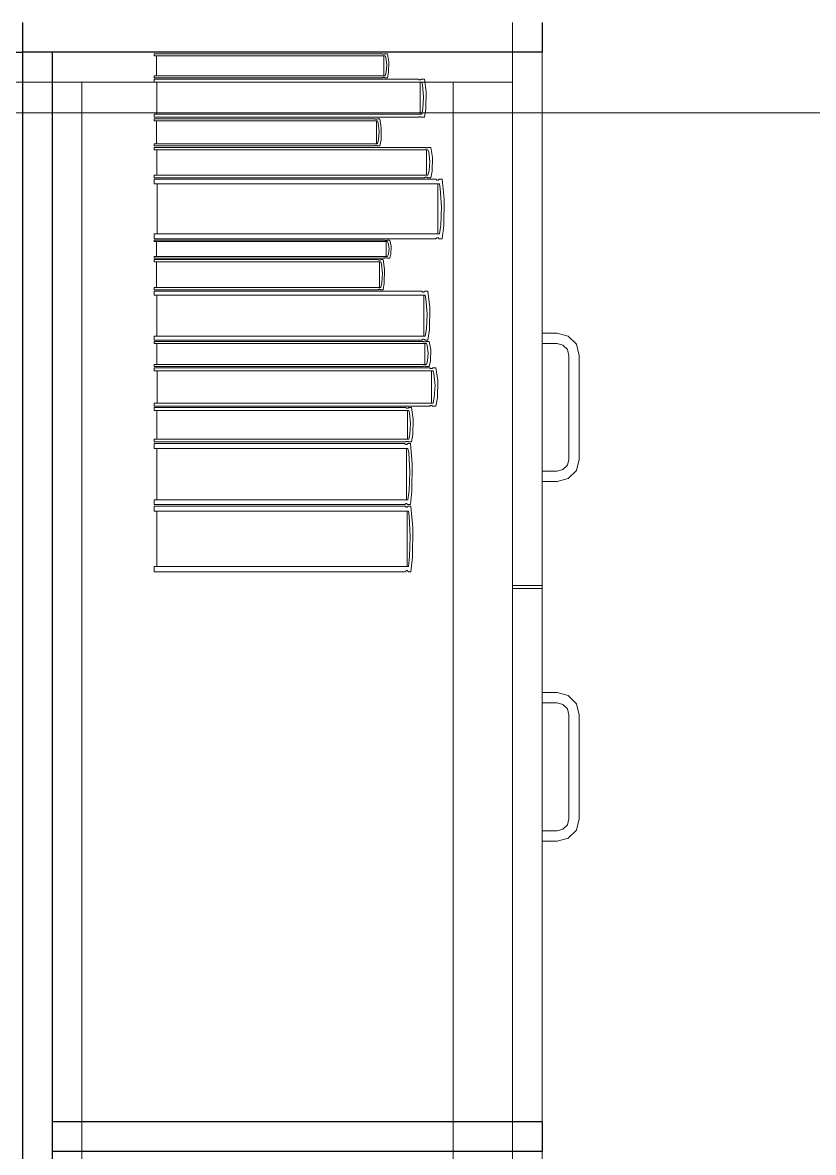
# Model space of a CAD drawing. Header units: inches. Extents: x -38 to 5698, y -33 to 92.
# Drawn here: x 105.21 to 105.743, y 20.2 to 20.961 of the extents above; entities that cross this region are included whole.
import ezdxf

# ---------------------------------------------------------------- set-up
doc = ezdxf.new("R2010")
doc.units = ezdxf.units.IN
doc.header["$MEASUREMENT"] = 0
doc.set_wipeout_variables(frame=1)
doc.linetypes.add('Punto & Raya', pattern=[0.65, 0.5, -0.075, 0, -0.075])
doc.linetypes.add('Wipeout_Contour', pattern=[1, 0, -1])
doc.layers.add('02 _ ARQ _ ALB _ Ejes Generales', color=7, linetype='Continuous')
doc.layers.add('Interior - Mobiliario', color=7, linetype='Continuous')

msp = doc.modelspace()

# ---------------------------------------------------------------- linework, layer by layer
at = {"layer": '02 _ ARQ _ ALB _ Ejes Generales', "color": 252, "linetype": 'Punto & Raya', "lineweight": 13}
msp.add_line((105.27491, 20.9), (106.27491, 20.9), dxfattribs=at)
at = {"layer": 'Interior - Mobiliario', "color": 175, "linetype": 'Continuous', "lineweight": 13}
for p, q in [((105.23026, 20.94074), (105.23026, 19.48074)), ((105.54026, 20.94074), (105.23026, 20.94074)), ((105.54026, 19.48074), (105.54026, 20.94074)), ((105.45552, 20.93228), (105.45512, 20.92732)), ((105.45683, 20.92715), (105.45702, 20.93436)), ((105.4544, 20.92491), (105.29892, 20.92491)), ((105.29892, 20.92491), (105.29892, 20.92362)), ((105.29892, 20.92362), (105.45252, 20.92362)), ((105.47691, 20.92262), (105.29892, 20.92262)), ((105.29892, 20.92262), (105.29892, 20.92057)), ((105.45252, 20.92362), (105.45265, 20.92371)), ((105.45265, 20.92371), (105.45285, 20.9238)), ((105.45285, 20.9238), (105.45307, 20.92386)), ((105.45307, 20.92386), (105.4533, 20.92389)), ((105.4533, 20.92389), (105.45353, 20.92388)), ((105.45353, 20.92388), (105.45376, 20.92385)), ((105.45376, 20.92385), (105.45398, 20.92378)), ((105.45398, 20.92378), (105.45418, 20.92368)), ((105.45418, 20.92368), (105.45426, 20.92362)), ((105.45426, 20.92362), (105.45597, 20.92362)), ((105.45512, 20.92732), (105.4544, 20.92491)), ((105.45597, 20.92362), (105.45683, 20.92715)), ((105.47701, 20.92252), (105.47691, 20.92262)), ((105.47724, 20.92236), (105.47701, 20.92252)), ((105.47749, 20.92226), (105.47724, 20.92236)), ((105.47775, 20.9222), (105.47749, 20.92226)), ((105.47802, 20.92219), (105.47775, 20.9222)), ((105.47829, 20.92224), (105.47802, 20.92219)), ((105.47854, 20.92234), (105.47829, 20.92224)), ((105.47878, 20.92248), (105.47854, 20.92234)), ((105.47893, 20.92262), (105.47878, 20.92248)), ((105.4809, 20.92262), (105.47893, 20.92262)), ((105.48213, 20.91406), (105.4809, 20.92262)), ((105.50026, 20.92074), (105.25026, 20.92074)), ((105.29892, 20.92057), (105.47908, 20.92057)), ((105.30074, 20.92057), (105.30074, 20.89902)), ((105.47817, 20.89902), (105.47817, 20.92057)), ((105.47908, 20.92057), (105.47962, 20.91862)), ((105.47962, 20.91862), (105.48038, 20.91076)), ((105.4819, 20.90259), (105.48213, 20.91406)), ((105.54026, 20.92074), (105.50026, 20.92074)), ((105.48038, 20.91076), (105.47992, 20.90286)), ((105.47908, 20.89902), (105.29892, 20.89902)), ((105.29892, 20.89902), (105.29892, 20.89697)), ((105.47992, 20.90286), (105.47908, 20.89902)), ((105.4809, 20.89697), (105.4819, 20.90259)), ((105.29892, 20.89697), (105.47691, 20.89697)), ((105.44753, 20.89597), (105.29892, 20.89597)), ((105.29892, 20.89597), (105.29892, 20.89451)), ((105.29892, 20.89451), (105.44935, 20.89451)), ((105.30044, 20.89451), (105.30044, 20.87923)), ((105.44762, 20.8959), (105.44753, 20.89597)), ((105.44781, 20.89578), (105.44762, 20.8959)), ((105.44802, 20.89571), (105.44781, 20.89578)), ((105.44824, 20.89567), (105.44802, 20.89571)), ((105.44846, 20.89566), (105.44824, 20.89567)), ((105.44868, 20.8957), (105.44846, 20.89566)), ((105.44859, 20.87923), (105.44859, 20.89451)), ((105.4489, 20.89576), (105.44868, 20.8957)), ((105.44909, 20.89587), (105.4489, 20.89576)), ((105.44922, 20.89597), (105.44909, 20.89587)), ((105.45087, 20.89597), (105.44922, 20.89597)), ((105.44935, 20.89451), (105.4498, 20.89313)), ((105.4498, 20.89313), (105.45043, 20.88755)), ((105.45189, 20.8899), (105.45087, 20.89597)), ((105.47691, 20.89697), (105.47706, 20.8971)), ((105.47706, 20.8971), (105.47729, 20.89725)), ((105.47729, 20.89725), (105.47755, 20.89735)), ((105.47755, 20.89735), (105.47781, 20.89739)), ((105.47781, 20.89739), (105.47808, 20.89739)), ((105.47808, 20.89739), (105.47834, 20.89733)), ((105.47834, 20.89733), (105.47859, 20.89722)), ((105.47859, 20.89722), (105.47882, 20.89707)), ((105.47882, 20.89707), (105.47893, 20.89697)), ((105.47893, 20.89697), (105.4809, 20.89697)), ((105.45043, 20.88755), (105.45005, 20.88195)), ((105.4517, 20.88176), (105.45189, 20.8899)), ((105.44935, 20.87923), (105.29892, 20.87923)), ((105.29892, 20.87923), (105.29892, 20.87777)), ((105.29892, 20.87777), (105.44753, 20.87777)), ((105.48107, 20.87677), (105.29892, 20.87677)), ((105.29892, 20.87677), (105.29892, 20.87514)), ((105.44753, 20.87777), (105.44766, 20.87787)), ((105.44766, 20.87787), (105.44785, 20.87797)), ((105.44785, 20.87797), (105.44807, 20.87804)), ((105.44807, 20.87804), (105.44829, 20.87808)), ((105.44829, 20.87808), (105.44851, 20.87807)), ((105.44851, 20.87807), (105.44873, 20.87803)), ((105.44873, 20.87803), (105.44894, 20.87795)), ((105.44894, 20.87795), (105.44913, 20.87784)), ((105.44913, 20.87784), (105.44922, 20.87777)), ((105.44922, 20.87777), (105.45087, 20.87777)), ((105.45005, 20.88195), (105.44935, 20.87923)), ((105.45087, 20.87777), (105.4517, 20.88176)), ((105.48117, 20.87669), (105.48107, 20.87677)), ((105.48141, 20.87657), (105.48117, 20.87669)), ((105.48166, 20.87648), (105.48141, 20.87657)), ((105.48193, 20.87644), (105.48166, 20.87648)), ((105.48221, 20.87643), (105.48193, 20.87644)), ((105.48248, 20.87647), (105.48221, 20.87643)), ((105.48274, 20.87655), (105.48248, 20.87647)), ((105.48298, 20.87666), (105.48274, 20.87655)), ((105.48313, 20.87677), (105.48298, 20.87666)), ((105.48516, 20.87677), (105.48313, 20.87677)), ((105.48641, 20.86995), (105.48516, 20.87677)), ((105.29892, 20.87514), (105.48329, 20.87514)), ((105.30078, 20.87514), (105.30078, 20.85796)), ((105.48236, 20.85796), (105.48236, 20.87514)), ((105.48329, 20.87514), (105.48385, 20.87359)), ((105.48385, 20.87359), (105.48462, 20.86732)), ((105.48618, 20.86081), (105.48641, 20.86995)), ((105.48415, 20.86102), (105.48329, 20.85796)), ((105.48462, 20.86732), (105.48415, 20.86102)), ((105.48516, 20.85632), (105.48618, 20.86081)), ((105.48329, 20.85796), (105.29892, 20.85796)), ((105.29892, 20.85796), (105.29892, 20.85632)), ((105.29892, 20.85632), (105.48107, 20.85632)), ((105.48867, 20.85532), (105.29892, 20.85532)), ((105.29892, 20.85532), (105.29892, 20.85212)), ((105.48107, 20.85632), (105.48122, 20.85643)), ((105.48122, 20.85643), (105.48146, 20.85655)), ((105.48146, 20.85655), (105.48172, 20.85663)), ((105.48172, 20.85663), (105.48199, 20.85666)), ((105.48199, 20.85666), (105.48227, 20.85666)), ((105.48227, 20.85666), (105.48254, 20.85661)), ((105.48254, 20.85661), (105.48279, 20.85653)), ((105.48279, 20.85653), (105.48303, 20.8564)), ((105.48303, 20.8564), (105.48313, 20.85632)), ((105.48313, 20.85632), (105.48516, 20.85632)), ((105.48878, 20.85517), (105.48867, 20.85532)), ((105.48902, 20.85492), (105.48878, 20.85517)), ((105.48929, 20.85475), (105.48902, 20.85492)), ((105.48957, 20.85466), (105.48929, 20.85475)), ((105.48985, 20.85465), (105.48957, 20.85466)), ((105.49014, 20.85473), (105.48985, 20.85465)), ((105.49041, 20.85488), (105.49014, 20.85473)), ((105.49066, 20.85511), (105.49041, 20.85488)), ((105.49082, 20.85532), (105.49066, 20.85511)), ((105.49293, 20.85532), (105.49082, 20.85532)), ((105.49423, 20.84197), (105.49293, 20.85532)), ((105.29892, 20.85212), (105.49099, 20.85212)), ((105.30086, 20.85212), (105.30086, 20.81847)), ((105.49002, 20.81847), (105.49002, 20.85212)), ((105.49099, 20.85212), (105.49156, 20.84908)), ((105.49156, 20.84908), (105.49237, 20.8368)), ((105.49399, 20.82405), (105.49423, 20.84197)), ((105.49237, 20.8368), (105.49188, 20.82447)), ((105.49188, 20.82447), (105.49099, 20.81847)), ((105.49293, 20.81527), (105.49399, 20.82405)), ((105.49099, 20.81847), (105.29892, 20.81847)), ((105.29892, 20.81847), (105.29892, 20.81527)), ((105.29892, 20.81527), (105.48867, 20.81527)), ((105.48867, 20.81527), (105.48883, 20.81548)), ((105.48883, 20.81548), (105.48908, 20.81571)), ((105.48908, 20.81571), (105.48935, 20.81587)), ((105.48935, 20.81587), (105.48963, 20.81594)), ((105.48963, 20.81594), (105.48992, 20.81593)), ((105.48992, 20.81593), (105.4902, 20.81584)), ((105.4902, 20.81584), (105.49046, 20.81567)), ((105.49046, 20.81567), (105.49071, 20.81542)), ((105.49071, 20.81542), (105.49082, 20.81527)), ((105.49082, 20.81527), (105.49293, 20.81527)), ((105.45406, 20.81427), (105.29892, 20.81427)), ((105.29892, 20.81427), (105.29892, 20.81331)), ((105.29892, 20.81331), (105.45596, 20.81331)), ((105.3005, 20.81331), (105.3005, 20.80319)), ((105.45415, 20.81422), (105.45406, 20.81427)), ((105.45435, 20.81415), (105.45415, 20.81422)), ((105.45457, 20.8141), (105.45435, 20.81415)), ((105.4548, 20.81407), (105.45457, 20.8141)), ((105.45503, 20.81407), (105.4548, 20.81407)), ((105.45526, 20.81409), (105.45503, 20.81407)), ((105.45516, 20.80319), (105.45516, 20.81331)), ((105.45548, 20.81414), (105.45526, 20.81409)), ((105.45569, 20.8142), (105.45548, 20.81414)), ((105.45582, 20.81427), (105.45569, 20.8142)), ((105.45754, 20.81427), (105.45582, 20.81427)), ((105.45596, 20.81331), (105.45643, 20.81239)), ((105.45643, 20.81239), (105.45709, 20.8087)), ((105.45709, 20.8087), (105.45669, 20.805)), ((105.45861, 20.81025), (105.45754, 20.81427)), ((105.45841, 20.80487), (105.45861, 20.81025)), ((105.45596, 20.80319), (105.29892, 20.80319)), ((105.29892, 20.80319), (105.29892, 20.80223)), ((105.29892, 20.80223), (105.45406, 20.80223)), ((105.44965, 20.80123), (105.29892, 20.80123)), ((105.29892, 20.80123), (105.29892, 20.7996)), ((105.44973, 20.80115), (105.44965, 20.80123)), ((105.44993, 20.80103), (105.44973, 20.80115)), ((105.45014, 20.80094), (105.44993, 20.80103)), ((105.45036, 20.80089), (105.45014, 20.80094)), ((105.45059, 20.80089), (105.45036, 20.80089)), ((105.45081, 20.80093), (105.45059, 20.80089)), ((105.45103, 20.801), (105.45081, 20.80093)), ((105.45123, 20.80112), (105.45103, 20.801)), ((105.45136, 20.80123), (105.45123, 20.80112)), ((105.45303, 20.80123), (105.45136, 20.80123)), ((105.45407, 20.79443), (105.45303, 20.80123)), ((105.45406, 20.80223), (105.45419, 20.8023)), ((105.45419, 20.8023), (105.4544, 20.80236)), ((105.4544, 20.80236), (105.45462, 20.80241)), ((105.45462, 20.80241), (105.45485, 20.80243)), ((105.45485, 20.80243), (105.45508, 20.80243)), ((105.45508, 20.80243), (105.45531, 20.8024)), ((105.45531, 20.8024), (105.45553, 20.80235)), ((105.45553, 20.80235), (105.45573, 20.80228)), ((105.45573, 20.80228), (105.45582, 20.80223)), ((105.45582, 20.80223), (105.45754, 20.80223)), ((105.45669, 20.805), (105.45596, 20.80319)), ((105.45754, 20.80223), (105.45841, 20.80487)), ((105.29892, 20.7996), (105.45149, 20.7996)), ((105.30046, 20.7996), (105.30046, 20.78248)), ((105.45072, 20.78248), (105.45072, 20.7996)), ((105.45149, 20.7996), (105.45195, 20.79805)), ((105.45195, 20.79805), (105.45259, 20.79181)), ((105.45387, 20.78532), (105.45407, 20.79443)), ((105.4522, 20.78553), (105.45149, 20.78248)), ((105.45259, 20.79181), (105.4522, 20.78553)), ((105.45303, 20.78085), (105.45387, 20.78532)), ((105.45149, 20.78248), (105.29892, 20.78248)), ((105.29892, 20.78248), (105.29892, 20.78085)), ((105.29892, 20.78085), (105.44965, 20.78085)), ((105.47921, 20.77985), (105.29892, 20.77985)), ((105.29892, 20.77985), (105.29892, 20.77723)), ((105.29892, 20.77723), (105.48141, 20.77723)), ((105.30076, 20.77723), (105.30076, 20.74968)), ((105.44965, 20.78085), (105.44977, 20.78096)), ((105.44977, 20.78096), (105.44997, 20.78108)), ((105.44997, 20.78108), (105.45019, 20.78116)), ((105.45019, 20.78116), (105.45041, 20.78119)), ((105.45041, 20.78119), (105.45064, 20.78119)), ((105.45064, 20.78119), (105.45086, 20.78114)), ((105.45086, 20.78114), (105.45107, 20.78105)), ((105.45107, 20.78105), (105.45127, 20.78093)), ((105.45127, 20.78093), (105.45136, 20.78085)), ((105.45136, 20.78085), (105.45303, 20.78085)), ((105.47931, 20.77972), (105.47921, 20.77985)), ((105.47955, 20.77953), (105.47931, 20.77972)), ((105.4798, 20.77939), (105.47955, 20.77953)), ((105.48007, 20.77931), (105.4798, 20.77939)), ((105.48034, 20.7793), (105.48007, 20.77931)), ((105.48061, 20.77936), (105.48034, 20.7793)), ((105.48049, 20.74968), (105.48049, 20.77723)), ((105.48086, 20.77949), (105.48061, 20.77936)), ((105.4811, 20.77968), (105.48086, 20.77949)), ((105.48125, 20.77985), (105.4811, 20.77968)), ((105.48326, 20.77985), (105.48125, 20.77985)), ((105.48141, 20.77723), (105.48196, 20.77474)), ((105.4845, 20.76891), (105.48326, 20.77985)), ((105.48196, 20.77474), (105.48273, 20.76468)), ((105.48273, 20.76468), (105.48226, 20.75459)), ((105.48427, 20.75425), (105.4845, 20.76891)), ((105.48226, 20.75459), (105.48141, 20.74968)), ((105.48326, 20.74705), (105.48427, 20.75425)), ((105.48141, 20.74968), (105.29892, 20.74968)), ((105.29892, 20.74968), (105.29892, 20.74705)), ((105.29892, 20.74705), (105.47921, 20.74705)), ((105.47921, 20.74705), (105.47936, 20.74723)), ((105.47936, 20.74723), (105.4796, 20.74742)), ((105.4796, 20.74742), (105.47986, 20.74754)), ((105.47986, 20.74754), (105.48013, 20.7476)), ((105.48013, 20.7476), (105.4804, 20.74759)), ((105.4804, 20.74759), (105.48066, 20.74752)), ((105.48066, 20.74752), (105.48092, 20.74738)), ((105.48092, 20.74738), (105.48115, 20.74718)), ((105.48115, 20.74718), (105.48125, 20.74705)), ((105.48125, 20.74705), (105.48326, 20.74705)), ((105.57026, 20.75174), (105.56026, 20.75174)), ((105.56026, 20.75174), (105.56026, 20.74474)), ((105.57776, 20.74973), (105.57026, 20.75174)), ((105.58325, 20.74424), (105.57776, 20.74973)), ((105.48001, 20.74605), (105.29892, 20.74605)), ((105.29892, 20.74605), (105.29892, 20.74471)), ((105.29892, 20.74471), (105.48222, 20.74471)), ((105.30077, 20.74471), (105.30077, 20.73063)), ((105.48011, 20.74599), (105.48001, 20.74605)), ((105.48035, 20.74589), (105.48011, 20.74599)), ((105.4806, 20.74582), (105.48035, 20.74589)), ((105.48087, 20.74578), (105.4806, 20.74582)), ((105.48114, 20.74577), (105.48087, 20.74578)), ((105.48141, 20.7458), (105.48114, 20.74577)), ((105.4813, 20.73063), (105.4813, 20.74471)), ((105.48167, 20.74587), (105.48141, 20.7458)), ((105.48191, 20.74596), (105.48167, 20.74587)), ((105.48206, 20.74605), (105.48191, 20.74596)), ((105.48407, 20.74605), (105.48206, 20.74605)), ((105.48222, 20.74471), (105.48277, 20.74344)), ((105.48277, 20.74344), (105.48354, 20.7383)), ((105.48532, 20.74046), (105.48407, 20.74605)), ((105.48509, 20.73296), (105.48532, 20.74046)), ((105.56026, 20.74474), (105.57026, 20.74474)), ((105.57026, 20.74474), (105.57426, 20.74366)), ((105.57426, 20.74366), (105.57719, 20.74074)), ((105.57719, 20.74074), (105.57826, 20.73674)), ((105.58526, 20.73674), (105.58325, 20.74424)), ((105.48307, 20.73314), (105.48222, 20.73063)), ((105.48354, 20.7383), (105.48307, 20.73314)), ((105.48407, 20.72929), (105.48509, 20.73296)), ((105.57826, 20.73674), (105.57826, 20.66674)), ((105.58526, 20.66674), (105.58526, 20.73674)), ((105.48222, 20.73063), (105.29892, 20.73063)), ((105.29892, 20.73063), (105.29892, 20.72929)), ((105.29892, 20.72929), (105.48001, 20.72929)), ((105.48445, 20.72829), (105.29892, 20.72829)), ((105.29892, 20.72829), (105.29892, 20.72623)), ((105.29892, 20.72623), (105.48672, 20.72623)), ((105.30081, 20.72623), (105.30081, 20.70461)), ((105.48001, 20.72929), (105.48016, 20.72938)), ((105.48016, 20.72938), (105.4804, 20.72947)), ((105.4804, 20.72947), (105.48066, 20.72954)), ((105.48066, 20.72954), (105.48093, 20.72957)), ((105.48093, 20.72957), (105.4812, 20.72956)), ((105.4812, 20.72956), (105.48147, 20.72953)), ((105.48147, 20.72953), (105.48172, 20.72945)), ((105.48172, 20.72945), (105.48196, 20.72935)), ((105.48196, 20.72935), (105.48206, 20.72929)), ((105.48206, 20.72929), (105.48407, 20.72929)), ((105.48456, 20.72819), (105.48445, 20.72829)), ((105.4848, 20.72803), (105.48456, 20.72819)), ((105.48506, 20.72792), (105.4848, 20.72803)), ((105.48533, 20.72786), (105.48506, 20.72792)), ((105.48561, 20.72786), (105.48533, 20.72786)), ((105.48589, 20.7279), (105.48561, 20.72786)), ((105.48577, 20.70461), (105.48577, 20.72623)), ((105.48615, 20.728), (105.48589, 20.7279)), ((105.4864, 20.72815), (105.48615, 20.728)), ((105.48655, 20.72829), (105.4864, 20.72815)), ((105.48862, 20.72829), (105.48655, 20.72829)), ((105.48672, 20.72623), (105.48728, 20.72428)), ((105.48728, 20.72428), (105.48807, 20.71638)), ((105.48989, 20.7197), (105.48862, 20.72829)), ((105.48807, 20.71638), (105.48759, 20.70846)), ((105.48965, 20.70819), (105.48989, 20.7197)), ((105.48759, 20.70846), (105.48672, 20.70461)), ((105.48672, 20.70461), (105.29892, 20.70461)), ((105.29892, 20.70461), (105.29892, 20.70255)), ((105.29892, 20.70255), (105.48445, 20.70255)), ((105.46832, 20.70155), (105.29892, 20.70155)), ((105.29892, 20.70155), (105.29892, 20.6997)), ((105.46842, 20.70146), (105.46832, 20.70155)), ((105.46864, 20.70132), (105.46842, 20.70146)), ((105.46887, 20.70122), (105.46864, 20.70132)), ((105.46912, 20.70117), (105.46887, 20.70122)), ((105.46938, 20.70116), (105.46912, 20.70117)), ((105.46963, 20.7012), (105.46938, 20.70116)), ((105.46987, 20.70129), (105.46963, 20.7012)), ((105.4701, 20.70142), (105.46987, 20.70129)), ((105.47024, 20.70155), (105.4701, 20.70142)), ((105.47212, 20.70155), (105.47024, 20.70155)), ((105.47329, 20.69385), (105.47212, 20.70155)), ((105.48445, 20.70255), (105.48461, 20.70268)), ((105.48461, 20.70268), (105.48485, 20.70283)), ((105.48485, 20.70283), (105.48512, 20.70293)), ((105.48512, 20.70293), (105.48539, 20.70298)), ((105.48539, 20.70298), (105.48567, 20.70297)), ((105.48567, 20.70297), (105.48595, 20.70291)), ((105.48595, 20.70291), (105.48621, 20.7028)), ((105.48621, 20.7028), (105.48645, 20.70265)), ((105.48645, 20.70265), (105.48655, 20.70255)), ((105.48655, 20.70255), (105.48862, 20.70255)), ((105.48862, 20.70255), (105.48965, 20.70819)), ((105.29892, 20.6997), (105.47039, 20.6997)), ((105.30065, 20.6997), (105.30065, 20.6803)), ((105.46952, 20.6803), (105.46952, 20.6997)), ((105.47039, 20.6997), (105.4709, 20.69795)), ((105.4709, 20.69795), (105.47163, 20.69087)), ((105.47307, 20.68352), (105.47329, 20.69385)), ((105.47163, 20.69087), (105.47119, 20.68376)), ((105.47039, 20.6803), (105.29892, 20.6803)), ((105.29892, 20.6803), (105.29892, 20.67845)), ((105.29892, 20.67845), (105.46832, 20.67845)), ((105.46832, 20.67845), (105.46846, 20.67858)), ((105.46846, 20.67858), (105.46869, 20.67871)), ((105.46869, 20.67871), (105.46893, 20.6788)), ((105.46893, 20.6788), (105.46918, 20.67884)), ((105.46918, 20.67884), (105.46944, 20.67883)), ((105.46944, 20.67883), (105.46969, 20.67878)), ((105.46969, 20.67878), (105.46992, 20.67868)), ((105.46992, 20.67868), (105.47014, 20.67854)), ((105.47014, 20.67854), (105.47024, 20.67845)), ((105.47024, 20.67845), (105.47212, 20.67845)), ((105.47119, 20.68376), (105.47039, 20.6803)), ((105.47212, 20.67845), (105.47307, 20.68352)), ((105.46775, 20.67745), (105.29892, 20.67745)), ((105.29892, 20.67745), (105.29892, 20.67416)), ((105.29892, 20.67416), (105.46981, 20.67416)), ((105.30064, 20.67416), (105.30064, 20.63959)), ((105.46784, 20.67729), (105.46775, 20.67745)), ((105.46806, 20.67704), (105.46784, 20.67729)), ((105.4683, 20.67687), (105.46806, 20.67704)), ((105.46855, 20.67678), (105.4683, 20.67687)), ((105.4688, 20.67677), (105.46855, 20.67678)), ((105.46905, 20.67684), (105.4688, 20.67677)), ((105.46895, 20.63959), (105.46895, 20.67416)), ((105.46929, 20.677), (105.46905, 20.67684)), ((105.46952, 20.67723), (105.46929, 20.677)), ((105.46966, 20.67745), (105.46952, 20.67723)), ((105.47153, 20.67745), (105.46966, 20.67745)), ((105.46981, 20.67416), (105.47032, 20.67104)), ((105.47032, 20.67104), (105.47104, 20.65842)), ((105.47269, 20.66373), (105.47153, 20.67745)), ((105.47248, 20.64532), (105.47269, 20.66373)), ((105.57826, 20.66674), (105.57719, 20.66274)), ((105.58325, 20.65924), (105.58526, 20.66674)), ((105.47104, 20.65842), (105.4706, 20.64575)), ((105.56026, 20.65874), (105.56026, 20.65174)), ((105.57026, 20.65874), (105.56026, 20.65874)), ((105.57426, 20.65981), (105.57026, 20.65874)), ((105.57719, 20.66274), (105.57426, 20.65981)), ((105.57776, 20.65375), (105.58325, 20.65924)), ((105.56026, 20.65174), (105.57026, 20.65174)), ((105.57026, 20.65174), (105.57776, 20.65375)), ((105.4706, 20.64575), (105.46981, 20.63959)), ((105.47153, 20.6363), (105.47248, 20.64532)), ((105.46981, 20.63959), (105.29892, 20.63959)), ((105.29892, 20.63959), (105.29892, 20.6363)), ((105.29892, 20.6363), (105.46775, 20.6363)), ((105.46809, 20.6353), (105.29892, 20.6353)), ((105.29892, 20.6353), (105.29892, 20.63176)), ((105.46775, 20.6363), (105.46789, 20.63652)), ((105.46789, 20.63652), (105.46811, 20.63675)), ((105.46818, 20.63512), (105.46809, 20.6353)), ((105.46811, 20.63675), (105.46835, 20.63691)), ((105.4684, 20.63486), (105.46818, 20.63512)), ((105.46835, 20.63691), (105.4686, 20.63698)), ((105.46864, 20.63467), (105.4684, 20.63486)), ((105.4686, 20.63698), (105.46886, 20.63697)), ((105.46889, 20.63457), (105.46864, 20.63467)), ((105.46886, 20.63697), (105.46911, 20.63688)), ((105.46914, 20.63456), (105.46889, 20.63457)), ((105.46911, 20.63688), (105.46934, 20.63671)), ((105.46939, 20.63464), (105.46914, 20.63456)), ((105.46934, 20.63671), (105.46956, 20.63646)), ((105.46964, 20.63481), (105.46939, 20.63464)), ((105.46956, 20.63646), (105.46966, 20.6363)), ((105.46986, 20.63506), (105.46964, 20.63481)), ((105.46966, 20.6363), (105.47153, 20.6363)), ((105.47, 20.6353), (105.46986, 20.63506)), ((105.47188, 20.6353), (105.47, 20.6353)), ((105.47304, 20.62056), (105.47188, 20.6353)), ((105.29892, 20.63176), (105.47015, 20.63176)), ((105.30065, 20.63176), (105.30065, 20.59465)), ((105.46929, 20.59465), (105.46929, 20.63176)), ((105.47015, 20.63176), (105.47066, 20.62841)), ((105.47066, 20.62841), (105.47139, 20.61486)), ((105.47283, 20.6008), (105.47304, 20.62056)), ((105.47139, 20.61486), (105.47095, 20.60126)), ((105.47015, 20.59465), (105.29892, 20.59465)), ((105.29892, 20.59465), (105.29892, 20.59111)), ((105.47095, 20.60126), (105.47015, 20.59465)), ((105.47188, 20.59111), (105.47283, 20.6008)), ((105.29892, 20.59111), (105.46809, 20.59111)), ((105.46809, 20.59111), (105.46823, 20.59135)), ((105.46823, 20.59135), (105.46845, 20.5916)), ((105.46845, 20.5916), (105.46869, 20.59177)), ((105.46869, 20.59177), (105.46894, 20.59185)), ((105.46894, 20.59185), (105.4692, 20.59184)), ((105.4692, 20.59184), (105.46945, 20.59174)), ((105.46945, 20.59174), (105.46969, 20.59155)), ((105.46969, 20.59155), (105.46991, 20.59128)), ((105.46991, 20.59128), (105.47, 20.59111)), ((105.47, 20.59111), (105.47188, 20.59111)), ((105.56026, 20.58174), (105.54026, 20.58174)), ((105.56026, 20.57974), (105.54026, 20.57974)), ((105.56026, 20.50974), (105.57026, 20.50974)), ((105.56026, 20.50274), (105.56026, 20.50974)), ((105.57026, 20.50974), (105.57776, 20.50773)), ((105.57776, 20.50773), (105.58325, 20.50224)), ((105.57026, 20.50274), (105.56026, 20.50274)), ((105.57426, 20.50166), (105.57026, 20.50274)), ((105.57719, 20.49874), (105.57426, 20.50166)), ((105.57826, 20.49474), (105.57719, 20.49874)), ((105.58325, 20.50224), (105.58526, 20.49474)), ((105.57826, 20.42474), (105.57826, 20.49474)), ((105.58526, 20.49474), (105.58526, 20.42474)), ((105.57426, 20.41781), (105.57719, 20.42074)), ((105.57719, 20.42074), (105.57826, 20.42474)), ((105.58526, 20.42474), (105.58325, 20.41724)), ((105.56026, 20.41674), (105.57026, 20.41674)), ((105.56026, 20.40974), (105.56026, 20.41674)), ((105.57026, 20.41674), (105.57426, 20.41781)), ((105.58325, 20.41724), (105.57776, 20.41175)), ((105.57026, 20.40974), (105.56026, 20.40974)), ((105.57776, 20.41175), (105.57026, 20.40974))]:
    msp.add_line(p, q, dxfattribs=at)

# ---------------------------------------------------------------- next in the draw order: wipeouts: each hides what was drawn before it
at = {"color": 254, "linetype": 'Wipeout_Contour', "lineweight": 0, "ltscale": 3268.817516}
msp.add_wipeout([(105.56026, 20.20074), (105.56026, 20.22074), (105.23026, 20.22074), (105.23026, 20.20074)], dxfattribs=at).dxf.layer = 'Interior - Mobiliario'

# ---------------------------------------------------------------- next in the draw order: linework, layer by layer
at = {"layer": 'Interior - Mobiliario', "color": 175, "linetype": 'Continuous', "lineweight": 13}
for p, q in [((105.25026, 19.50074), (105.25026, 20.92074)), ((105.50026, 20.92074), (105.50026, 19.50074)), ((105.54026, 19.50074), (105.54026, 20.92074)), ((105.54026, 20.22074), (105.54026, 20.57974)), ((105.56026, 20.22074), (105.56026, 20.57974)), ((105.23026, 20.22074), (105.23026, 20.20074)), ((105.56026, 20.22074), (105.23026, 20.22074)), ((105.56026, 20.22074), (105.54026, 20.22074)), ((105.56026, 20.20074), (105.56026, 20.22074)), ((105.56026, 20.20074), (105.56026, 20.22074)), ((105.23026, 20.20074), (105.56026, 20.20074)), ((105.54026, 20.20074), (105.54026, 19.84174)), ((105.56026, 20.20074), (105.54026, 20.20074)), ((105.56026, 20.20074), (105.56026, 19.84174))]:
    msp.add_line(p, q, dxfattribs=at)
at = {"layer": 'Interior - Mobiliario', "color": 175, "linetype": 'Continuous', "lineweight": 30}
for p, q in [((105.56026, 20.22074), (105.23026, 20.22074)), ((105.23026, 20.22074), (105.23026, 20.20074)), ((105.56026, 20.22074), (105.56026, 20.20074)), ((105.56026, 20.20074), (105.23026, 20.20074))]:
    msp.add_line(p, q, dxfattribs=at)

# ---------------------------------------------------------------- next in the draw order: wipeouts: each hides what was drawn before it
at = {"color": 254, "linetype": 'Wipeout_Contour', "lineweight": 0, "ltscale": 3268.118999}
msp.add_wipeout([(105.23026, 19.48074), (105.23026, 20.94074), (105.21026, 20.94074), (105.21026, 19.48074)], dxfattribs=at).dxf.layer = 'Interior - Mobiliario'

# ---------------------------------------------------------------- next in the draw order: linework, layer by layer
at = {"layer": '02 _ ARQ _ ALB _ Ejes Generales', "color": 252, "linetype": 'Punto & Raya', "lineweight": 13}
msp.add_line((103.27491, 20.9), (105.27491, 20.9), dxfattribs=at)
at = {"layer": 'Interior - Mobiliario', "color": 175, "linetype": 'Continuous', "lineweight": 30}
for p, q in [((105.23026, 20.94074), (105.21026, 20.94074)), ((105.21026, 20.94074), (105.21026, 19.48074)), ((105.23026, 20.94074), (105.23026, 19.48074))]:
    msp.add_line(p, q, dxfattribs=at)
at = {"layer": 'Interior - Mobiliario', "color": 175, "linetype": 'Continuous', "lineweight": 13}
for p, q in [((105.21026, 20.94074), (105.21026, 19.48074)), ((105.23026, 20.94074), (105.21026, 20.94074)), ((105.23026, 19.48074), (105.23026, 20.94074)), ((105.17026, 20.92074), (105.21026, 20.92074)), ((105.21026, 20.92074), (105.21026, 19.50074)), ((105.25026, 20.92074), (105.21026, 20.92074)), ((105.21026, 20.92074), (105.21026, 19.50074)), ((105.23026, 20.22074), (105.23026, 20.20074)), ((105.56026, 20.22074), (105.23026, 20.22074)), ((105.23026, 20.20074), (105.56026, 20.20074))]:
    msp.add_line(p, q, dxfattribs=at)

# ---------------------------------------------------------------- next in the draw order: wipeouts: each hides what was drawn before it
at = {"color": 254, "linetype": 'Wipeout_Contour', "lineweight": 0, "ltscale": 3268.852073}
msp.add_wipeout([(105.56026, 20.94074), (105.56026, 20.96074), (105.21026, 20.96074), (105.21026, 20.94074)], dxfattribs=at).dxf.layer = 'Interior - Mobiliario'

# ---------------------------------------------------------------- next in the draw order: linework, layer by layer
at = {"layer": 'Interior - Mobiliario', "color": 175, "linetype": 'Continuous', "lineweight": 30}
for p, q in [((105.21026, 20.96074), (105.21026, 20.94074)), ((105.21026, 20.96074), (105.21026, 20.94074)), ((105.56026, 20.96074), (105.56026, 20.94074)), ((104.86026, 20.94074), (105.21026, 20.94074)), ((105.19026, 20.94074), (105.21026, 20.94074)), ((105.56026, 20.94074), (105.21026, 20.94074)), ((105.21026, 20.94074), (105.21026, 19.48074))]:
    msp.add_line(p, q, dxfattribs=at)
at = {"layer": 'Interior - Mobiliario', "color": 175, "linetype": 'Continuous', "lineweight": 13}
for p, q in [((105.21026, 20.96074), (105.21026, 20.94074)), ((105.21026, 20.96074), (105.21026, 20.92074)), ((105.21026, 19.46074), (105.21026, 20.96074)), ((105.21026, 20.96074), (105.21026, 20.94074)), ((105.21026, 20.96074), (105.21026, 20.92074)), ((105.21026, 19.46074), (105.21026, 20.96074)), ((105.54026, 20.92074), (105.54026, 20.96074)), ((105.56026, 20.94074), (105.56026, 20.96074)), ((105.56026, 20.96074), (105.56026, 19.46074)), ((105.21026, 20.94074), (104.86026, 20.94074)), ((104.86026, 20.94074), (105.21026, 20.94074)), ((105.19026, 20.94074), (105.21026, 20.94074)), ((105.21026, 20.94074), (105.56026, 20.94074)), ((105.21026, 20.94074), (105.21026, 19.48074)), ((105.56026, 20.94074), (105.21026, 20.94074)), ((105.21026, 20.94074), (105.21026, 19.48074)), ((105.21026, 20.94074), (105.21026, 19.48074)), ((105.23026, 20.94074), (105.23026, 19.48074)), ((105.56026, 20.94074), (105.23026, 20.94074)), ((105.23026, 20.94074), (105.23026, 19.48074)), ((105.54026, 20.94074), (105.23026, 20.94074)), ((105.23026, 20.94074), (105.23026, 19.48074)), ((105.54026, 20.94074), (105.23026, 20.94074)), ((105.45252, 20.93974), (105.29892, 20.93974)), ((105.29892, 20.93974), (105.29892, 20.93845)), ((105.29892, 20.93845), (105.4544, 20.93845)), ((105.30049, 20.93845), (105.30049, 20.92491)), ((105.45261, 20.93967), (105.45252, 20.93974)), ((105.45281, 20.93957), (105.45261, 20.93967)), ((105.45302, 20.93951), (105.45281, 20.93957)), ((105.45325, 20.93947), (105.45302, 20.93951)), ((105.45348, 20.93947), (105.45325, 20.93947)), ((105.45371, 20.9395), (105.45348, 20.93947)), ((105.45361, 20.92491), (105.45361, 20.93845)), ((105.45393, 20.93956), (105.45371, 20.9395)), ((105.45413, 20.93965), (105.45393, 20.93956)), ((105.45426, 20.93974), (105.45413, 20.93965)), ((105.45597, 20.93974), (105.45426, 20.93974)), ((105.4544, 20.93845), (105.45486, 20.93722)), ((105.45486, 20.93722), (105.45552, 20.93228)), ((105.45702, 20.93436), (105.45597, 20.93974)), ((105.54026, 19.48074), (105.54026, 20.94074)), ((105.54026, 19.48074), (105.54026, 20.94074)), ((105.54026, 20.94074), (105.54026, 20.58174)), ((105.56026, 20.94074), (105.54026, 20.94074)), ((105.56026, 19.48074), (105.56026, 20.94074)), ((105.56026, 19.48074), (105.56026, 20.94074)), ((105.56026, 20.94074), (105.56026, 20.58174))]:
    msp.add_line(p, q, dxfattribs=at)

doc.saveas('drawing.dxf')
